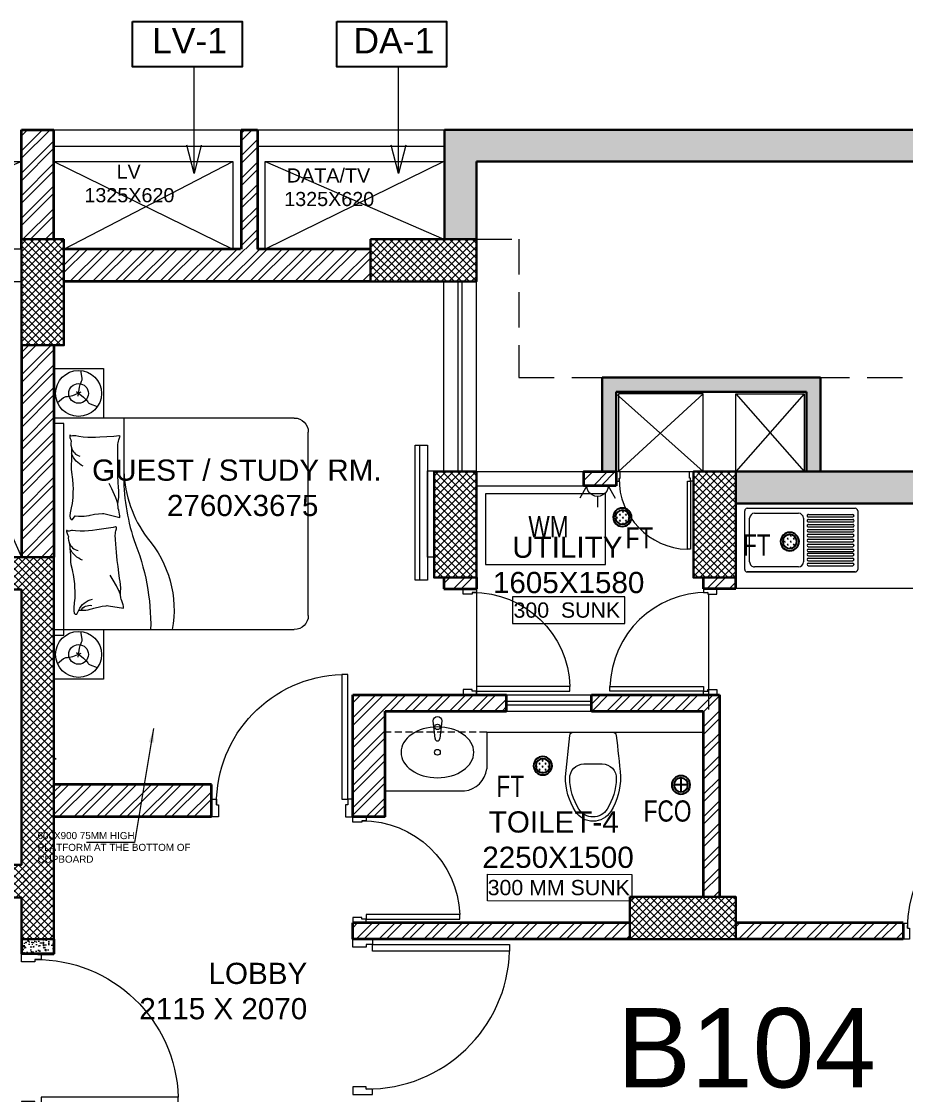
# Model space of a CAD drawing. Header units: millimetres. Extents: x 2919505 to 2966223, y -2460693 to -2283121.
# Drawn here: x 2945299 to 2951556, y -2309396 to -2301800 of the extents above; entities that cross this region are included whole.
import ezdxf
from ezdxf.enums import TextEntityAlignment as Align

# ---------------------------------------------------------------- set-up
doc = ezdxf.new("R2010")
doc.units = ezdxf.units.MM
doc.header["$LTSCALE"] = 100
doc.header["$MEASUREMENT"] = 0
doc.linetypes.add('DASHED2', pattern=[0.375, 0.25, -0.125])
doc.linetypes.add('HIDDEN', pattern=[0.375, 0.25, -0.125])
for name, color, linetype, lineweight in [('a-arrow', 7, 'Continuous', 18), ('ACC BLOCK', 211, 'Continuous', 30), ('COL H', 252, 'Continuous', 5), ('door', 35, 'Continuous', 13), ('EL-POWER POINT', 5, 'Continuous', 9), ('FIX', 152, 'Continuous', 18), ('fixtures', 151, 'Continuous', 5), ('furn', 12, 'Continuous', 13), ('furniture', 5, 'Continuous', 18), ('hatch', 9, 'Continuous', 0), ('hidden', 127, 'HIDDEN', 5), ('MKG TEXT', 7, 'Continuous', 25), ('POWER', 5, 'Continuous', 9), ('PROJ.', 7, 'DASHED2', 18), ('RAILING', 222, 'Continuous', 15), ('text', 7, 'Continuous', 9), ('WALL', 1, 'Continuous', 35), ('WALL HATCH', 43, 'Continuous', 5), ('win', 150, 'Continuous', 18)]:
    doc.layers.add(name, color=color, linetype=linetype, lineweight=lineweight)
doc.layers.add('cutout', color=7, linetype='HIDDEN', lineweight=20, true_color=0x0544ff)
doc.layers.add('STR. COLUMN', color=7, linetype='Continuous', lineweight=30, true_color=0xf50000)
for name, color, linetype in [('MKG  ARROW', 7, 'Continuous'), ('PAEROW', 2, 'Continuous'), ('TEXT-4', 30, 'Continuous')]:
    doc.layers.add(name, color=color, linetype=linetype)
doc.styles.add('ARIAL', font='arial.ttf')
doc.styles.add('S', font='GOTHIC.TTF')
doc.styles.add('S7', font='romand.shx', dxfattribs={"height": 50})
doc.styles.add('Seal_Text', font='arial.ttf')
doc.styles.get("Standard").update_dxf_attribs({"font": 'sanss___.ttf'})
doc.styles.add('STYLE1', font='GOTHIC.TTF', dxfattribs={"width": 0.9})
doc.styles.add('TEXT_150', font='arial.ttf')
doc.dimstyles.new('D100', dxfattribs={"dimtxt": 170, "dimasz": 100, "dimexe": 85, "dimexo": 85, "dimgap": 25, "dimtad": 3, "dimdec": 0, "dimrnd": 5, "dimtxsty": 'Standard', "dimblk": 'ARCHTICK', "dimcen": 100, "dimdle": 85, "dimclrd": 256, "dimclre": 256, "dimclrt": 256, "dimadec": 0, "dimazin": 0, "dimtfac": 1, "dimtdec": 0, "dimtmove": 1, "dimatfit": 3, "dimfxl": 1, "dimlwd": -1, "dimlwe": -1, "dimarcsym": 0})
doc.dimstyles.new('GRID DIM-100', dxfattribs={"dimtxt": 250, "dimasz": 100, "dimexe": 100, "dimexo": 100, "dimgap": 40, "dimtad": 3, "dimdec": 0, "dimrnd": 5, "dimtxsty": 'Standard', "dimblk": 'ARCHTICK', "dimcen": 100, "dimdle": 100, "dimclrd": 256, "dimclre": 256, "dimclrt": 256, "dimadec": 0, "dimazin": 0, "dimtfac": 1, "dimtdec": 0, "dimtmove": 1, "dimatfit": 3, "dimfxl": 1, "dimlwd": -1, "dimlwe": -1, "dimarcsym": 0})
pattern_1 = [(45, (36.67, 147869.8), (-79.549513, 79.549513), []), (45, (89.7, 147869.8), (-79.549513, 79.549513), [])]
pattern_2 = [(315, (36.665, 147869.8), (26.5165043, 26.5165043), []), (45, (36.665, 147869.8), (-26.5165043, 26.5165043), [])]
pattern_3 = [(50, (36.665, 147869.8), (71.7260183, -6.2752135), [7.5, -82.5]), (355, (36.665, 147869.8), (-13.8751334, 75.2192134), [6, -66]), (100.4514445, (42.64, 147869.28), (57.8508847, 68.9439991), [6.3740192, -70.1142112]), (46.1842, (36.665, 147889.8), (106.724133, -16.551928), [11.25, -123.75]), (96.6356355, (45.56, 147888.42), (93.4661946, 97.41186), [9.5610342, -105.171376]), (351.184164, (36.67, 147889.8), (93.4661945, 97.41186), [9, -99]), (21, (46.665, 147884.8), (59.6907052, -40.2618891), [7.5, -82.5]), (326, (46.665, 147884.8), (24.3315332, 72.5150045), [6, -66]), (71.4514447, (51.64, 147881.446), (84.0222377, 32.2531153), [6.374019, -70.1142112]), (37.5, (36.665, 147869.8), (1.21598553, 33.28938538), [0, -65.2, 0, -67, 0, -66.25]), (7.5, (36.665, 147869.8), (26.30695374, 39.4411712), [0, -38.2, 0, -63.7, 0, -25.25]), (327.5, (14.365, 147869.8), (53.38224362, -2.25548717), [0, -25, 0, -78, 0, -103.5]), (317.5, (4.365, 147869.8), (58.31861693, 10.01049823), [0, -32.5, 0, -51.8, 0, -73.5])]

# ---------------------------------------------------------------- blocks, each defined once
blk = doc.blocks.new('col-1')
at = {"layer": 'COL H', "lineweight": 5, "ltscale": 0.1}
h = blk.add_hatch(dxfattribs=at)
h.set_pattern_fill('ANSI37', color=256, scale=300)
h.paths.add_polyline_path([(2928694.7, -2448501.1), (2928694.7, -2448801.1), (2929444.7, -2448801.1), (2929444.7, -2448501.1)])
at = {"layer": 'STR. COLUMN', "color": 4}
blk.add_lwpolyline([(2928694.7, -2448501.1), (2928694.7, -2448801.1), (2929444.7, -2448801.1), (2929444.7, -2448501.1)], close=True, dxfattribs=at)
blk = doc.blocks.new('A$C4EBC2541')
at = {"layer": 'door', "linetype": 'Continuous'}
for p, q in [((33.6, 119.9), (33.6, 958.2)), ((33.6, 958.2), (74, 958.2)), ((74, 958.2), (74, 119.9)), ((74, 119.9), (33.6, 119.9))]:
    blk.add_line(p, q, dxfattribs=at)
for points in [[(48, 0), (0, 0), (0, 119.9), (33.6, 119.9), (33.6, 81.6), (48, 81.6)], [(902, 0), (949.9, 0), (949.9, 119.9), (916.3, 119.9), (916.3, 81.6), (902, 81.6)]]:
    blk.add_lwpolyline(points, close=True, dxfattribs=at)
at = {"layer": 'door', "lineweight": 9, "ltscale": 0.5}
blk.add_arc((46.7, 88.9), 869.7, 359.51318, 88.19967, dxfattribs=at)
blk = doc.blocks.new('WC-WH')
for points in [[(315, 195), (22.4, 164.8, 0.384412), (0, 139.9), (0, -140, 0.383904), (22.4, -164.9, 0.001434), (313.7, -194.9, 0.140641), (560.2, -125.2, 0.259738), (630, 0, 0.259738), (560.2, 125.2, 0.139471)], [(225, 64.9), (225, -64.9, 0.422961), (328, -164.8, 0.13189), (544.4, -99.7, 0.259738), (600, 0, 0.259738), (544.4, 99.7, 0.13189), (328, 164.8, 0.422961)]]:
    blk.add_lwpolyline(points, format="xyb", close=True)
blk.add_arc((316.2, -170), 25, 264.2811, 270.16002)
blk = doc.blocks.new('A$C618E22CC')
at = {"layer": 'FIX', "color": 151, "ltscale": 0.005}
for p, q in [((25.1, 238.7, -59.6), (129.4, 226.6, -59.6)), ((129.4, 199.4, -59.6), (25.1, 187.3, -59.6))]:
    blk.add_line(p, q, dxfattribs=at)
for centre, radius in [((61.2, 213, -59.6), 16.2), ((209.9, 213, -59.6), 17)]:
    blk.add_circle(centre, radius, dxfattribs=at)
at = {"layer": 'FIX', "color": 151, "ltscale": 0.005, "extrusion": (-3.17778e-34, -3.38964e-33, -1)}
blk.add_arc((-25.7, 213, 59.6), 25.7, 271.38488, 88.61512, dxfattribs=at)
at = {"layer": 'FIX', "color": 151, "ltscale": 0.005}
blk.add_arc((129.4, 213, -59.6), 13.6, 270.00007, 89.99993, dxfattribs=at)
at = {"layer": 'FIX', "color": 151, "ltscale": 0.005, "extrusion": (-1.16519e-33, -3.38964e-33, -1)}
blk.add_ellipse((209.9, 213, -59.6), major_axis=(0, 213), ratio=0.698357, dxfattribs=at)
blk = doc.blocks.new('ST-NO')
at = {"color": 9}
blk.add_lwpolyline([(0, 133), (1812, 133), (1812, 884), (0, 884)], close=True, dxfattribs=at)
at = {"style": 'STYLE1', "width": 1.1}
blk.add_attdef('ST3', text='', height=505, dxfattribs=at).set_placement((942, 195), align=Align.CENTER)
blk = doc.blocks.new('_ArchTick')
at = {"const_width": 0.15}
blk.add_lwpolyline([(-0.5, -0.5), (0.5, 0.5)], dxfattribs=at)
blk = doc.blocks.new('A$C36853A70')
at = {"layer": 'furn', "ltscale": 0.005}
blk.add_line((83.9, 0), (83.9, 800), dxfattribs=at)
blk.add_lwpolyline([(38.9, 648.3), (0, 648.3), (0, 135.7), (38.9, 135.7)], close=True, dxfattribs=at)
blk.add_3dface([(110.9, 800, 0), (38.9, 800, 0), (38.9, 0, 0), (110.9, 0, 0)], dxfattribs=at)
blk = doc.blocks.new('A$C332B1A55')
at = {"layer": 'FIX'}
for p, q in [((0, 17.5), (0, 432.5)), ((17.5, 450), (782.4, 450)), ((35.1, 70.1), (35.1, 379.9)), ((70.1, 414.9), (380.5, 414.9)), ((415.6, 379.9), (415.6, 70.1)), ((450.6, 406.2), (764.9, 406.2)), ((450.6, 388.7), (764.9, 388.7)), ((799.9, 432.5), (799.9, 17.5)), ((450.6, 371.1), (764.9, 371.1)), ((450.6, 353.6), (764.9, 353.6)), ((450.6, 336.1), (764.9, 336.1)), ((450.6, 318.6), (764.9, 318.6)), ((450.6, 301), (764.9, 301)), ((450.6, 283.5), (764.9, 283.5)), ((450.6, 266), (764.9, 266)), ((450.6, 248.5), (764.9, 248.5)), ((450.6, 230.9), (764.9, 230.9)), ((450.6, 213.4), (764.9, 213.4)), ((450.6, 195.9), (764.9, 195.9)), ((450.6, 178.3), (764.9, 178.3)), ((450.6, 160.8), (764.9, 160.8)), ((450.6, 143.3), (764.9, 143.3)), ((450.6, 131.4), (764.9, 131.4)), ((450.6, 113.9), (764.9, 113.9)), ((450.6, 96.4), (764.9, 96.4)), ((450.6, 78.9), (764.9, 78.9)), ((17.5, 0), (782.4, 0)), ((782.4, 0), (17.5, 0)), ((380.5, 35.1), (70.1, 35.1)), ((450.6, 61.3), (764.9, 61.3)), ((450.6, 43.8), (764.9, 43.8))]:
    blk.add_line(p, q, dxfattribs=at)
for centre, major_axis, start_param, end_param in [((17.5, 432.5), (-12.4, 12.4), -0.785398, 0.785398), ((70.1, 379.9), (-24.8, 24.8), -0.785398, 0.785398), ((380.5, 379.9), (24.8, 24.8), 5.497787, 7.068583), ((450.6, 397.4), (6.2, 6.2), 0.785398, 3.926991), ((764.9, 397.4), (6.2, 6.2), 3.926991, 7.068583), ((782.4, 432.5), (12.4, 12.4), 5.497787, 7.068583), ((450.6, 362.4), (6.2, 6.2), 0.785398, 3.926991), ((450.6, 327.3), (6.2, 6.2), 0.785398, 3.926991), ((764.9, 362.4), (-6.2, 6.2), 2.356194, 5.497787), ((764.9, 327.3), (-6.2, 6.2), 2.356194, 5.497787), ((450.6, 292.3), (-6.2, 6.2), -0.785398, 2.356194), ((450.6, 257.2), (-6.2, 6.2), -0.785398, 2.356194), ((450.6, 222.2), (-6.2, 6.2), -0.785398, 2.356194), ((764.9, 292.3), (-6.2, 6.2), 2.356194, 5.497787), ((764.9, 257.2), (6.2, 6.2), 3.926991, 7.068583), ((764.9, 222.2), (6.2, 6.2), 3.926991, 7.068583), ((450.6, 187.1), (-6.2, 6.2), -0.785398, 2.356194), ((450.6, 152.1), (-6.2, 6.2), -0.785398, 2.356194), ((764.9, 187.1), (6.2, 6.2), 3.926991, 7.068583), ((764.9, 152.1), (6.2, 6.2), 3.926991, 7.068583), ((450.6, 122.7), (-6.2, 6.2), -0.785398, 2.356194), ((450.6, 87.6), (-6.2, 6.2), -0.785398, 2.356194), ((764.9, 122.7), (6.2, 6.2), 3.926991, 7.068583), ((764.9, 87.6), (6.2, 6.2), 3.926991, 7.068583), ((17.5, 17.5), (12.4, 12.4), 2.356194, 3.926991), ((70.1, 70.1), (24.8, 24.8), 2.356194, 3.926991), ((380.5, 70.1), (24.8, 24.8), 3.926991, 5.497787), ((450.6, 52.6), (-6.2, 6.2), -0.785398, 2.356194), ((764.9, 52.6), (6.2, 6.2), 3.926991, 7.068583), ((782.4, 17.5), (-12.4, 12.4), 2.356194, 3.926991)]:
    blk.add_ellipse(centre, major_axis=major_axis, ratio=1, start_param=start_param, end_param=end_param, dxfattribs=at)
blk = doc.blocks.new('FT')
h = blk.add_hatch()
h.set_pattern_fill('GRASS', color=1, scale=30, style=0)
h.set_pattern_definition([(90, (-291077.183, -132848.178), (-21.2132034, 21.2132034), [5.625, -36.801407]), (45, (-291077.183, -132848.178), (-21.2132034, 21.2132034), [5.625, -24.375]), (135, (-291077.183, -132848.178), (-21.2132034, -21.2132034), [5.625, -24.375])])
h.paths.add_polyline_path([(50, 0, 1), (-50, 0, 1)])
at = {"ltscale": 0.01}
for radius in [65, 50]:
    blk.add_circle((0, 0), radius, dxfattribs=at)
blk = doc.blocks.new('FCO')
at = {"ltscale": 0.01}
for radius in [65, 50]:
    blk.add_circle((0, 0), radius, dxfattribs=at)
at = {"layer": 'MKG  ARROW', "color": 1, "ltscale": 0.1}
for p, q in [((-50, 0), (50, 0)), ((0, -50), (0, 50))]:
    blk.add_line(p, q, dxfattribs=at)
blk = doc.blocks.new('power po')
at = {"layer": 'EL-POWER POINT', "ltscale": 2}
for p, q in [((0, 165), (191, 275)), ((165, 0), (330, 0)), ((0, -165), (191, -275))]:
    blk.add_line(p, q, dxfattribs=at)
blk.add_arc((0, 0), 165, 270, 90, dxfattribs=at)
blk = doc.blocks.new('16A')
at = {"layer": 'EL-POWER POINT', "ltscale": 2, "xscale": -0.0391304347848196, "yscale": 0.0391304347795085, "zscale": 0.039130434782787, "rotation": 269.9774580211669}
blk.add_blockref('power po', (0.71, 0), dxfattribs=at)
blk = doc.blocks.new('LvlP')
at = {"style": 'S7'}
blk.add_attdef('LVL-7600', (122.8, 23.8), '', height=125, dxfattribs=at)

msp = doc.modelspace()

# ---------------------------------------------------------------- hatches: boundary and pattern name
at = {"layer": 'COL H', "lineweight": 5, "ltscale": 0.1}
h = msp.add_hatch(dxfattribs=at)
h.set_pattern_fill('ANSI37', color=256, scale=300, angle=-90)
h.set_pattern_definition(pattern_2)
h.paths.add_polyline_path([(2945529.3, -2305591.3), (2942065.9, -2305591.3), (2942065.9, -2305821.3), (2945299.3, -2305821.3), (2945299.3, -2307771.3), (2942065.9, -2307771.3), (2942065.9, -2308001.3), (2945529.3, -2308001.3)])
h.paths.add_polyline_path([(2944425.9, -2303641.3), (2944425.9, -2303411.3), (2942065.9, -2303411.3), (2942065.9, -2303641.3)])
h = msp.add_hatch(dxfattribs=at)
h.set_pattern_fill('ANSI37', color=256, scale=300, angle=-90)
h.set_pattern_definition(pattern_2)
h.paths.add_polyline_path([(2945299.3, -2308296.3), (2945529.3, -2308296.3), (2945529.3, -2307846.3), (2945299.3, -2307846.3)])
at = {"layer": 'WALL HATCH'}
h = msp.add_hatch(dxfattribs=at)
h.set_pattern_fill('ANSI32', color=256, scale=300, style=0)
h.set_pattern_definition([(45, (40.84, 147869.8), (-79.549513, 79.549513), []), (45, (93.87, 147869.8), (-79.549513, 79.549513), [])])
h.paths.add_polyline_path([(2945299.6, -2303341.3), (2945529.6, -2303341.3), (2945529.3, -2302566.3), (2945299.3, -2302566.3)])
h.paths.add_polyline_path([(2946969.2, -2302566.3), (2946854.2, -2302566.3), (2946854.2, -2303411.3), (2946969.2, -2303411.3)])
h = msp.add_hatch(dxfattribs=at)
h.set_pattern_fill('AR-CONC', color=8, scale=10, style=0)
h.set_pattern_definition(pattern_3)
h.paths.add_polyline_path([(2948294.2, -2303341.3), (2948516.1, -2303341.3), (2948517.7, -2302791.3), (2951804.1, -2302791.3), (2951802.2, -2302566.3), (2948294.2, -2302566.3)])
h = msp.add_hatch(dxfattribs=at)
h.set_pattern_fill('ANSI32', color=256, scale=300, style=0)
h.set_pattern_definition(pattern_1)
h.paths.add_polyline_path([(2947769.2, -2303641.3), (2947769.2, -2303411.3), (2945599.3, -2303411.3), (2945599.3, -2303641.3)])
h = msp.add_hatch(dxfattribs=at)
h.set_pattern_fill('ANSI32', color=256, scale=300, style=0)
h.set_pattern_definition(pattern_1)
h.paths.add_polyline_path([(2945529.3, -2304091.3), (2945299.3, -2304091.3), (2945299.3, -2305591.3), (2945529.3, -2305591.3)])
h.paths.add_polyline_path([(2946644, -2307431.3), (2946644, -2307201.3), (2945529.3, -2307201.3), (2945529.3, -2307431.3)])
h.paths.add_polyline_path([(2945299.3, -2308296.3), (2945529.3, -2308296.3), (2945529.3, -2308296.3), (2945299.3, -2308296.3)])
at = {"layer": 'WALL HATCH', "ltscale": 0.1}
h = msp.add_hatch(dxfattribs=at)
h.set_pattern_fill('AR-CONC', color=8, scale=10, style=0)
h.set_pattern_definition([(50, (0, 147869.805), (71.7260183, -6.2752135), [7.5, -82.5]), (355, (0, 147869.805), (-13.8751334, 75.2192134), [6, -66]), (100.4514445, (5.98, 147869.28), (57.8508847, 68.9439991), [6.3740192, -70.1142112]), (46.1842, (0, 147889.805), (106.724133, -16.551928), [11.25, -123.75]), (96.6356355, (8.89, 147888.43), (93.4661946, 97.41186), [9.5610342, -105.171376]), (351.184164, (0, 147889.8), (93.4661945, 97.41186), [9, -99]), (21, (10, 147884.805), (59.6907052, -40.2618891), [7.5, -82.5]), (326, (10, 147884.805), (24.3315332, 72.5150045), [6, -66]), (71.4514447, (14.974, 147881.45), (84.0222377, 32.2531153), [6.374019, -70.1142112]), (37.5, (0, 147869.805), (1.21598553, 33.28938538), [0, -65.2, 0, -67, 0, -66.25]), (7.5, (0, 147869.805), (26.30695374, 39.4411712), [0, -38.2, 0, -63.7, 0, -25.25]), (327.5, (-22.3, 147869.805), (53.38224362, -2.25548717), [0, -25, 0, -78, 0, -103.5]), (317.5, (-32.3, 147869.805), (58.31861693, 10.01049823), [0, -32.5, 0, -51.8, 0, -73.5])])
h.paths.add_polyline_path([(2950954.2, -2304321.3), (2949409.2, -2304321.3), (2949409.2, -2304986.3), (2949509.2, -2304986.3), (2949509.2, -2304421.3), (2950854.2, -2304421.3), (2950854.2, -2304986.3), (2950954.2, -2304986.3)])
at = {"layer": 'WALL HATCH'}
h = msp.add_hatch(dxfattribs=at)
h.set_pattern_fill('ANSI32', color=256, scale=300, style=0)
h.set_pattern_definition([(45, (5917.66, 148599.8), (-79.549513, 79.549513), []), (45, (5970.7, 148599.8), (-79.549513, 79.549513), [])])
h.paths.add_polyline_path([(2949509.2, -2304986.3), (2949279.2, -2304986.3), (2949279.2, -2305086.3), (2949509.2, -2305086.3)])
h = msp.add_hatch(dxfattribs=at)
h.set_pattern_fill('AR-CONC', color=8, scale=10, style=0)
h.set_pattern_definition(pattern_3)
h.paths.add_polyline_path([(2953149.2, -2305211.3), (2953149.2, -2304986.3), (2953749.2, -2304986.3), (2953749.2, -2305211.3)])
h.paths.add_polyline_path([(2950897.1, -2304986.3), (2950354.2, -2304986.3), (2950354.2, -2305211.3), (2951649.2, -2305211.3), (2951649.2, -2304986.3), (2950874.2, -2304986.3)])
h = msp.add_hatch(dxfattribs=at)
h.set_pattern_fill('ANSI32', color=256, scale=300, style=0)
h.set_pattern_definition([(45, (4927.64, 147869.8), (-79.549513, 79.549513), []), (45, (4980.67, 147869.8), (-79.549513, 79.549513), [])])
h.paths.add_polyline_path([(2948519.2, -2305736.3), (2948289.2, -2305736.3), (2948289.2, -2305816.3), (2948519.2, -2305816.3)])
h = msp.add_hatch(dxfattribs=at)
h.set_pattern_fill('ANSI32', color=256, scale=300, style=0)
h.set_pattern_definition(pattern_1)
h.paths.add_polyline_path([(2950124.2, -2305736.3), (2950354.2, -2305736.3), (2950354.2, -2305816.3), (2950124.2, -2305816.3)])
h = msp.add_hatch(dxfattribs=at)
h.set_pattern_fill('ANSI32', color=256, scale=300, style=0)
h.set_pattern_definition(pattern_1)
h.paths.add_polyline_path([(2947644, -2306566.3), (2948289.2, -2306566.3), (2948383.9, -2306566.3), (2948732.7, -2306566.3), (2948732.7, -2306681.3), (2947874, -2306681.3), (2947874, -2307431.3), (2947644, -2307431.3), (2947644, -2307302.7), (2947644, -2307301.3)])
h.paths.add_polyline_path([(2950354.2, -2308181.3), (2951539, -2308182), (2951539, -2308297), (2950354.2, -2308296.3)])
edge = h.paths.add_edge_path()
edge.add_line((2952439.3, -2308182.7), (2953229.2, -2308181.3))
edge.add_line((2953229.2, -2308181.3), (2953229.2, -2308296.3))
edge.add_line((2953229.2, -2308296.3), (2952439.3, -2308297))
edge.add_line((2952439.3, -2308297), (2952439.3, -2308182))
h.paths.add_polyline_path([(2949604.2, -2308296.3), (2949604.2, -2308181.3), (2947738.7, -2308181.3), (2947644, -2308181.3), (2947644, -2308296.3), (2949600, -2308296.3)])
h.paths.add_polyline_path([(2950124.2, -2307996.3), (2950239.2, -2307996.3), (2950239.2, -2307996.3), (2950239.2, -2307996.3), (2950239.2, -2306566.3), (2949332.7, -2306566.3), (2949332.7, -2306681.3), (2950124.2, -2306681.3)])
h = msp.add_hatch(dxfattribs=at)
h.set_pattern_fill('AR-CONC', color=256, scale=10, style=0)
h.set_pattern_definition([(50, (6103.33, 147869.81), (71.7260183, -6.2752135), [7.5, -82.5]), (355, (6103.33, 147869.81), (-13.8751334, 75.2192134), [6, -66]), (100.4514445, (6109.31, 147869.29), (57.8508847, 68.9439991), [6.3740192, -70.1142112]), (46.1842, (6103.33, 147889.81), (106.724133, -16.551928), [11.25, -123.75]), (96.6356355, (6112.23, 147888.43), (93.4661946, 97.41186), [9.5610342, -105.171376]), (351.184164, (6103.33, 147889.81), (93.4661945, 97.41186), [9, -99]), (21, (6113.33, 147884.81), (59.6907052, -40.2618891), [7.5, -82.5]), (326, (6113.33, 147884.81), (24.3315332, 72.5150045), [6, -66]), (71.4514447, (6118.306, 147881.456), (84.0222377, 32.2531153), [6.374019, -70.1142112]), (37.5, (6103.331, 147869.81), (1.21598553, 33.28938538), [0, -65.2, 0, -67, 0, -66.25]), (7.5, (6103.33, 147869.81), (26.30695374, 39.4411712), [0, -38.2, 0, -63.7, 0, -25.25]), (327.5, (6081.031, 147869.81), (53.38224362, -2.25548717), [0, -25, 0, -78, 0, -103.5]), (317.5, (6071.03, 147869.81), (58.31861693, 10.01049823), [0, -32.5, 0, -51.8, 0, -73.5])])
h.paths.add_polyline_path([(2945299.3, -2308401.3), (2945529.3, -2308401.3), (2945529.3, -2308296.3), (2945299.3, -2308296.3)])

# ---------------------------------------------------------------- linework, layer by layer
at = {"layer": 'ACC BLOCK', "ltscale": 0.1}
for p, q in [((2948294.2, -2302566.3), (2951802.6, -2302566.3)), ((2948294.2, -2303341.3), (2948294.2, -2302566.3)), ((2948519.2, -2302791.3), (2951802.6, -2302791.3)), ((2948519.2, -2303341.3), (2948519.2, -2302791.3)), ((2949409.2, -2304321.3), (2950954.2, -2304321.3)), ((2949409.2, -2304986.3), (2949409.2, -2304321.3)), ((2950954.2, -2304986.3), (2950954.2, -2304321.3)), ((2949509.2, -2304421.3), (2950854.2, -2304421.3)), ((2949509.2, -2305086.3), (2949509.2, -2304421.3)), ((2950854.2, -2304986.3), (2950854.2, -2304421.3)), ((2949279.2, -2305086.3), (2949279.2, -2304986.3)), ((2950239.2, -2304986.3), (2950854.2, -2304986.3)), ((2950954.2, -2304986.3), (2950854.2, -2304986.3)), ((2950954.2, -2304986.3), (2951649.2, -2304986.3)), ((2950354.2, -2305211.3), (2951649.2, -2305211.3))]:
    msp.add_line(p, q, dxfattribs=at)
at = {"layer": 'cutout', "color": 160, "linetype": 'Continuous', "lineweight": 9, "ltscale": 0.1, "true_color": 0x0040ff}
for p, q in [((2945299.3, -2302791.3), (2943855.1, -2303411.3)), ((2945529.3, -2302791.3), (2946794.1, -2303411.3)), ((2945599.3, -2303411.3), (2946794.1, -2302791.3)), ((2947024.1, -2302791.3), (2948289.2, -2303341.3)), ((2948289.2, -2302791.3), (2947024.1, -2303411.3)), ((2944425.9, -2303641.3), (2945299.3, -2305591.3))]:
    msp.add_line(p, q, dxfattribs=at)
at = {"layer": 'cutout', "color": 160, "linetype": 'Continuous', "ltscale": 0.1, "true_color": 0x0040ff}
for p, q in [((2950124.2, -2304986.3), (2949509.2, -2304436.3)), ((2949524.2, -2304986.3), (2950124.2, -2304436.3)), ((2950354.2, -2304436.3), (2950839.2, -2304986.3)), ((2950839.2, -2304436.3), (2950354.2, -2304986.3))]:
    msp.add_line(p, q, dxfattribs=at)
for points in [[(2945299.3, -2303411.3), (2943855.1, -2303411.3), (2943854.3, -2302791.3), (2945299.3, -2302791.3), (2945299.3, -2303411.3)], [(2945529.3, -2303341.3), (2945529.3, -2302791.3), (2946794.1, -2302791.3), (2946794.1, -2303411.3), (2945599.3, -2303411.3), (2945599.3, -2303341.3), (2945529.3, -2303341.3)], [(2947769.2, -2303411.3), (2947024.1, -2303411.3), (2947024.1, -2302791.3), (2948289.2, -2302791.3), (2948289.2, -2303341.3), (2947769.2, -2303341.3), (2947769.2, -2303411.3)], [(2945299.3, -2304091.3), (2945299.3, -2305591.3), (2944425.9, -2305591.3), (2944425.9, -2303641.3), (2945299.3, -2303641.3)]]:
    msp.add_lwpolyline(points, dxfattribs=at)
for points in [[(2949524.2, -2304986.3), (2950124.2, -2304986.3), (2950124.2, -2304436.3), (2949524.2, -2304436.3)], [(2950354.2, -2304436.3), (2950839.2, -2304436.3), (2950839.2, -2304986.3), (2950354.2, -2304986.3)]]:
    msp.add_lwpolyline(points, close=True, dxfattribs=at)
at = {"layer": 'door'}
for p, q in [((2948519.2, -2305816.3), (2948519.2, -2306566.3)), ((2950162, -2305861.8), (2950162, -2306670.7))]:
    msp.add_line(p, q, dxfattribs=at)
at = {"layer": 'fixtures'}
for p, q in [((2945529.3, -2302566.3), (2946854.2, -2302566.3)), ((2946969.2, -2302566.3), (2948294.2, -2302566.3)), ((2945529.3, -2302681.3), (2946854.2, -2302681.3)), ((2946969.2, -2302681.3), (2948294.2, -2302681.3)), ((2950354.2, -2305811.3), (2953149.2, -2305811.3)), ((2948591.8, -2306831.3), (2948591.8, -2307091.2)), ((2948591.8, -2306831.3), (2950124.2, -2306831.3)), ((2947874, -2307246.3), (2948434.3, -2307246.3))]:
    msp.add_line(p, q, dxfattribs=at)
at = {"layer": 'fixtures', "color": 8, "linetype": 'DASHED2', "ltscale": 2}
msp.add_line((2948591.8, -2306831.3), (2947874, -2306831.3), dxfattribs=at)
at = {"layer": 'fixtures'}
msp.add_arc((2948416.8, -2307071), 176.2, 275.68983, 353.42076, dxfattribs=at)
at = {"layer": 'furniture', "extrusion": (0, 0, -1)}
for p, q in [((2947229.3, -2304607.1), (2945529.3, -2304607.1)), ((2945529.1, -2304700.2), (2945529.3, -2306144.5)), ((2947329.3, -2306005), (2947329.3, -2304707.1)), ((2945529.3, -2306105), (2947229.3, -2306105))]:
    msp.add_line(p, q, dxfattribs=at)
at = {"layer": 'furniture', "flags": 128}
for points in [[(2945701.5, -2304451.6), (2945710.4, -2304388.4), (2945715.3, -2304369.4), (2945721.6, -2304353.7), (2945724.7, -2304346.9, 0.201759), (2945728.3, -2304325.1), (2945719.9, -2304271.3)], [(2945719.1, -2304425), (2945659.9, -2304449), (2945641, -2304454.3), (2945624.2, -2304456.6), (2945616.8, -2304457.4, 0.201759), (2945596.1, -2304465.1), (2945553.7, -2304499.2)], [(2945688.6, -2304419.9), (2945738.9, -2304459.2), (2945753, -2304472.9), (2945763.4, -2304486.3), (2945767.8, -2304492.3, 0.201759), (2945784.9, -2304506.4), (2945835.6, -2304526)], [(2946023.3, -2304607.1), (2946023.3, -2304996.3, 0.081096), (2946094.1, -2305468, -0.101957), (2946213.6, -2306105)], [(2946023.3, -2304984.5, 0.147224), (2946188.4, -2305456.2, -0.227517), (2946366.7, -2306105)], [(2945701.5, -2306299.5), (2945710.4, -2306236.3), (2945715.3, -2306217.3), (2945721.6, -2306201.5), (2945724.7, -2306194.8, 0.201759), (2945728.3, -2306172.9), (2945719.9, -2306119.2)], [(2945719.1, -2306272.9), (2945659.9, -2306296.8), (2945641, -2306302.1), (2945624.2, -2306304.5), (2945616.8, -2306305.2, 0.201759), (2945596.1, -2306313), (2945553.7, -2306347.1)], [(2945688.6, -2306267.8), (2945738.9, -2306307.1), (2945753, -2306320.8), (2945763.4, -2306334.1), (2945767.8, -2306340.2, 0.201759), (2945784.9, -2306354.3), (2945835.6, -2306373.9)]]:
    msp.add_lwpolyline(points, format="xyb", dxfattribs=at)
for points in [[(2945996.7, -2304735.6), (2945991.8, -2304733.5), (2945987.6, -2304733.7), (2945970.9, -2304736.2), (2945954.1, -2304737.7), (2945904.4, -2304740.7), (2945854.8, -2304743.4), (2945823.4, -2304744.7), (2945795.9, -2304744.9), (2945768.4, -2304743.9), (2945736.6, -2304741.4), (2945704.9, -2304737.7), (2945683.1, -2304733.7), (2945675.2, -2304732.5), (2945667.4, -2304732.4), (2945659.8, -2304734.3), (2945654.5, -2304735.3), (2945649.1, -2304734.2), (2945647.1, -2304732.4), (2945646.7, -2304729.7), (2945644.6, -2304729.3), (2945642, -2304729.1), (2945640.4, -2304736), (2945640.4, -2304736), (2945641, -2304744.1), (2945644.1, -2304751.7), (2945648.6, -2304761.7), (2945650.9, -2304772.6), (2945649.1, -2304783.1), (2945649.3, -2304799.2), (2945652.4, -2304815.1), (2945654.3, -2304847.1), (2945654.3, -2304877.2), (2945653.5, -2304907.1), (2945651.5, -2304936.9), (2945650.6, -2304954.2), (2945650.9, -2304971.4), (2945655.7, -2305007.5), (2945657.9, -2305025), (2945660.1, -2305042.4), (2945662, -2305076.5), (2945664, -2305110.7), (2945663.4, -2305128.3), (2945662, -2305170), (2945657.9, -2305211.5), (2945651.4, -2305243), (2945643.9, -2305278.3), (2945642.3, -2305300.2), (2945643.9, -2305316.6), (2945650.5, -2305325.2), (2945661.3, -2305325.2), (2945661.3, -2305325.2), (2945678.7, -2305299.2), (2945703.2, -2305301.4), (2945728, -2305302), (2945744, -2305301.4), (2945759.9, -2305299.3), (2945777.6, -2305296.1), (2945786.6, -2305294.5), (2945805.8, -2305290.4), (2945816.4, -2305288.7), (2945844.7, -2305285.4), (2945873.1, -2305283.4), (2945882.3, -2305283.7), (2945891.3, -2305285.3), (2945995.9, -2305311.4), (2945995.8, -2305298.7), (2945994.1, -2305287), (2945991.2, -2305272.6), (2945987.3, -2305258.4), (2945984.6, -2305248.1), (2945982.9, -2305237.6), (2945982.2, -2305216.4), (2945984.8, -2305195.3), (2945988.5, -2305168.9), (2945988.9, -2305142.3), (2945987.7, -2305121), (2945986.2, -2305099.8), (2945983.7, -2305060.3), (2945982, -2305015.7), (2945980.9, -2304971), (2945980.2, -2304912.8), (2945980.2, -2304854.6), (2945980.8, -2304823.5), (2945982.3, -2304792.6), (2945983.4, -2304781.7), (2945985.4, -2304770.9), (2945989, -2304760.9), (2945994.1, -2304748.2), (2945995.7, -2304741.9)], [(2945972.9, -2305378.9), (2945967.8, -2305377.3), (2945963.7, -2305377.9), (2945947.2, -2305381.8), (2945930.6, -2305384.8), (2945881.4, -2305392), (2945832.2, -2305399.1), (2945801, -2305403.1), (2945773.6, -2305405.7), (2945746.2, -2305407.1), (2945714.3, -2305407.4), (2945682.4, -2305406.5), (2945660.3, -2305404.4), (2945652.4, -2305403.9), (2945644.6, -2305404.5), (2945637.2, -2305407), (2945631.9, -2305408.5), (2945626.5, -2305407.9), (2945624.4, -2305406.3), (2945623.7, -2305403.6), (2945621.6, -2305403.4), (2945619, -2305403.4), (2945618, -2305410.4), (2945618, -2305410.4), (2945619.3, -2305418.4), (2945623, -2305425.7), (2945628.4, -2305435.3), (2945631.6, -2305446), (2945630.8, -2305456.5), (2945632.4, -2305472.6), (2945636.8, -2305488.2), (2945641.5, -2305519.9), (2945644.2, -2305549.9), (2945645.9, -2305579.7), (2945646.6, -2305609.6), (2945647.2, -2305626.8), (2945648.9, -2305644), (2945657, -2305679.6), (2945660.6, -2305696.8), (2945664.3, -2305714), (2945669.2, -2305747.8), (2945674.1, -2305781.6), (2945675.1, -2305799.2), (2945677.4, -2305840.9), (2945676.9, -2305882.6), (2945673.2, -2305914.5), (2945668.7, -2305950.3), (2945669, -2305972.3), (2945672.1, -2305988.5), (2945679.4, -2305996.5), (2945690.2, -2305995.5), (2945690.2, -2305995.5), (2945705.3, -2305968.1), (2945729.8, -2305968.1), (2945754.6, -2305966.7), (2945770.5, -2305964.6), (2945786.1, -2305961.2), (2945803.5, -2305956.4), (2945812.3, -2305954), (2945831, -2305948.3), (2945841.5, -2305945.7), (2945869.4, -2305939.9), (2945897.6, -2305935.5), (2945906.7, -2305934.9), (2945915.8, -2305935.7), (2946022.3, -2305952.6), (2946021.1, -2305940), (2946018.4, -2305928.5), (2946014.2, -2305914.4), (2946009.1, -2305900.6), (2946005.5, -2305890.6), (2946002.9, -2305880.3), (2946000.4, -2305859.2), (2946001.1, -2305838), (2946002.5, -2305811.3), (2946000.6, -2305784.8), (2945997.5, -2305763.7), (2945994.2, -2305742.7), (2945988.2, -2305703.6), (2945982.6, -2305659.3), (2945977.7, -2305614.9), (2945971.9, -2305556.9), (2945966.8, -2305498.9), (2945964.7, -2305468), (2945963.5, -2305437), (2945963.7, -2305426), (2945964.7, -2305415.1), (2945967.5, -2305404.9), (2945971.5, -2305391.7), (2945972.5, -2305385.3)]]:
    msp.add_lwpolyline(points, close=True, dxfattribs=at)
for points in [[(2945982.3, -2305215.3), (2945973.9, -2305189.9), (2945967.3, -2305172.3), (2945958.3, -2305149.8), (2945938.4, -2305107.6), (2945920.6, -2305070.5)], [(2946000.3, -2305858.1), (2945989.8, -2305833.5), (2945981.7, -2305816.6), (2945970.7, -2305794.9), (2945947.3, -2305754.6), (2945926.3, -2305719.2)]]:
    msp.add_lwpolyline(points, dxfattribs=at)
at = {"layer": 'furniture'}
msp.add_lwpolyline([(2949432.3, -2305142.7), (2948582.8, -2305142.7), (2948582.8, -2305643.1), (2949432.3, -2305643.1)], close=True, dxfattribs=at)
for centre, radius in [((2945703.3, -2304433), 162.5), ((2945703.3, -2304433), 69.6), ((2945703.3, -2306280.8), 162.5), ((2945703.3, -2306280.8), 69.6)]:
    msp.add_circle(centre, radius, dxfattribs=at)
at = {"layer": 'furniture', "extrusion": (0, 0, -1)}
for centre, radius, start, end in [((-2947229.3, -2304707.1), 100, 90, 180), ((-2945814.1, -2304795.4), 171.9, 296.91345, 338.22409), ((-2945796.2, -2305454.5), 171.9, 291.91345, 333.22409), ((-2945826.1, -2306018.4), 131, 22.49015, 79.2392), ((-2945783.9, -2306007.6), 74.8, 31.62547, 99.84137), ((-2947229.3, -2306005), 100, 180, 270)]:
    msp.add_arc(centre, radius, start, end, dxfattribs=at)
at = {"layer": 'furniture'}
for centre, start, end in [((2945734.8, -2304795.8), 193.20869, 254.2869), ((2945717.2, -2305461.8), 198.20869, 259.2869)]:
    msp.add_arc(centre, 84.6, start, end, dxfattribs=at)
for points in [[(2945529.3, -2304257.1), (2945879.3, -2304257.1), (2945879.3, -2304607.1), (2945529.3, -2304607.1)], [(2945598.8, -2304646.6), (2945529.3, -2304646.6), (2945529.3, -2306144.5), (2945598.8, -2306144.5)], [(2945529.3, -2306105), (2945879.3, -2306105), (2945879.3, -2306455), (2945529.3, -2306455)]]:
    msp.add_3dface(points, dxfattribs=at)
at = {"layer": 'hatch'}
msp.add_line((2945545.1, -2307024.5), (2945531.7, -2307013.1), dxfattribs=at)
at = {"layer": 'hidden'}
msp.add_line((2949524.2, -2304986.3), (2950009.2, -2304986.3), dxfattribs=at)
at = {"layer": 'PROJ.', "ltscale": 10}
for p, q in [((2948519.2, -2303341.3), (2948819.2, -2303341.3)), ((2948819.2, -2303341.3), (2948819.2, -2304321.3)), ((2948819.2, -2304321.3), (2949409.2, -2304321.3))]:
    msp.add_line(p, q, dxfattribs=at)
msp.add_lwpolyline([(2949409.2, -2304321.3), (2954049.2, -2304321.3)], dxfattribs=at)
at = {"layer": 'RAILING'}
for p, q in [((2948519.2, -2304986.3), (2949509.2, -2304986.3)), ((2948519.2, -2305086.3), (2949509.2, -2305086.3))]:
    msp.add_line(p, q, dxfattribs=at)
at = {"layer": 'STR. COLUMN', "color": 7}
msp.add_line((2945529.3, -2308001.3), (2945529.3, -2308001.3), dxfattribs=at)
at = {"layer": 'STR. COLUMN', "color": 4}
msp.add_lwpolyline([(2944195.9, -2303641.3), (2942065.3, -2303641.3), (2942065.3, -2303411.3), (2944425.9, -2303411.3), (2944425.9, -2305591.3), (2945529.3, -2305591.3), (2945529.3, -2308296.3), (2945299.3, -2308296.3), (2945299.3, -2308001.3), (2942065.9, -2308001.3), (2942065.9, -2307771.3), (2945299.3, -2307771.3), (2945299.3, -2305821.3), (2942065.9, -2305821.3), (2942065.9, -2305591.3), (2944195.9, -2305591.3)], close=True, dxfattribs=at)
at = {"layer": 'text', "lineweight": 9}
for points in [[(2949568.8, -2305872.7), (2948774.7, -2305873.1), (2948774.7, -2306061.8), (2949568.8, -2306061.4)], [(2948596.5, -2307837.2), (2949617.8, -2307837.6), (2949617.8, -2308026.3), (2948596.5, -2308025.9)]]:
    msp.add_lwpolyline(points, close=True, dxfattribs=at)
at = {"layer": 'WALL'}
for p, q in [((2945299.3, -2302566.3), (2945529.3, -2302566.3)), ((2945299.3, -2303411.3), (2945299.3, -2302566.3)), ((2945529.3, -2303341.3), (2945529.3, -2302566.3)), ((2946854.2, -2302566.3), (2946854.2, -2303411.3)), ((2946854.2, -2302566.3), (2946969.2, -2302566.3)), ((2946969.2, -2302566.3), (2946969.2, -2303411.3)), ((2946850.1, -2303411.3, 0), (2945599.3, -2303411.3, 0)), ((2947769.2, -2303411.3, 0), (2946969.2, -2303411.3, 0)), ((2947769.2, -2303641.3), (2945599.3, -2303641.3)), ((2945299.3, -2304091.3), (2945299.3, -2305591.3)), ((2945529.3, -2304091.3), (2945529.3, -2305591.3)), ((2948289.2, -2305736.4), (2948289.2, -2305816.3)), ((2948519.2, -2305736.3), (2948519.2, -2305816.3)), ((2950124.2, -2305736.3), (2950124.2, -2305816.3)), ((2950124.2, -2305736.3), (2950124.2, -2305816.3)), ((2950354.2, -2305816.3), (2950354.2, -2305736.3)), ((2948289.2, -2305816.3), (2948519.2, -2305816.3)), ((2950354.2, -2305816.3), (2950124.2, -2305816.3)), ((2947644, -2307166.3), (2947644, -2306566.3)), ((2947644, -2306566.3), (2948732.7, -2306566.3)), ((2948732.7, -2306681.3), (2948732.7, -2306566.3)), ((2949332.7, -2306681.3), (2949332.7, -2306566.3)), ((2949332.7, -2306566.3), (2950239.2, -2306566.3)), ((2950239.2, -2306566.3), (2950239.2, -2307996.3)), ((2947874, -2307431.3), (2947874, -2306681.3)), ((2947874, -2306681.3), (2948732.7, -2306681.3)), ((2949332.7, -2306681.3), (2950124.2, -2306681.3)), ((2950124.2, -2306681.3), (2950124.2, -2307196.3)), ((2947644, -2307431.3), (2947644, -2307166.3)), ((2946644, -2307201.3), (2945529.3, -2307201.3)), ((2946644, -2307431.3), (2946644, -2307201.3)), ((2950124.2, -2307196.3), (2950124.2, -2307996.3)), ((2946644, -2307431.3), (2945529.3, -2307431.3)), ((2947874, -2307431.3), (2947644, -2307431.3)), ((2949604.2, -2308181.3), (2947644, -2308181.3)), ((2947644, -2308296.3), (2947644, -2308181.3)), ((2951539.3, -2308181.3), (2950354.2, -2308181.3)), ((2951539.3, -2308181.3), (2951539.3, -2308296.3)), ((2945299.3, -2308296.3), (2945299.3, -2308401.3)), ((2945529.3, -2308296.3), (2945529.3, -2308401.3)), ((2949604.2, -2308296.3), (2947644, -2308296.3)), ((2951539.3, -2308296.3), (2950354.2, -2308296.3)), ((2945529.3, -2308401.3), (2945299.3, -2308401.3)), ((2945414.3, -2308401.3), (2945529.3, -2308401.3))]:
    msp.add_line(p, q, dxfattribs=at)
at = {"layer": 'WALL', "ltscale": 0.1}
msp.add_lwpolyline([(2949509.2, -2305086.3), (2949279.2, -2305086.3), (2949279.2, -2304986.3), (2949509.2, -2304986.3)], close=True, dxfattribs=at)
at = {"layer": 'win'}
for p, q in [((2948289.2, -2304986.3), (2948289.2, -2303641.3)), ((2948389.2, -2304986.3), (2948389.2, -2303641.3)), ((2948419.2, -2304986.3), (2948419.2, -2303641.3)), ((2948519.2, -2304986.3), (2948519.2, -2303641.3)), ((2948732.7, -2306566.3), (2949332.7, -2306566.3)), ((2948732.7, -2306611.3), (2949332.7, -2306611.3)), ((2948732.7, -2306636.3), (2949332.7, -2306636.3)), ((2948732.7, -2306681.3), (2949332.7, -2306681.3))]:
    msp.add_line(p, q, dxfattribs=at)

# ---------------------------------------------------------------- block references
at = {"layer": 'door'}
for p, xscale, yscale, zscale, rotation in [((2950054.2, -2304986.3), 0.573726591497225, 0.573726591497225, 0.5737265728152272, 180), ((2948424.5, -2306566.3), -0.7895320550356201, 0.7895320426210248, 0.7895320293264474, 270), ((2950220.1, -2306566.3), 0.7895320542188652, 0.78953204180427, 0.7895320285096925, 90.00000000000001), ((2947644, -2308181.3), -0.7895320550356201, 0.7895320426210248, 0.7895320293264474, 270), ((2947644, -2308296.3), 1.157980347418959, 1.157980329210885, 1.157980309712172, 270), ((2945299.3, -2309501.3), -1.157989012472524, 1.157988994264314, 1.157988974765455, 270)]:
    msp.add_blockref('A$C4EBC2541', p, dxfattribs=dict(at, xscale=xscale, yscale=yscale, zscale=zscale, rotation=rotation))
for p, xscale, yscale, zscale in [((2947644, -2307431.3), -1.052709406730693, 1.052709390177899, 1.052709372451796), ((2952439.3, -2308296.3), -0.947670386172831, 0.9476703712716698, 0.9476703553142716)]:
    msp.add_blockref('A$C4EBC2541', p, dxfattribs=dict(at, xscale=xscale, yscale=yscale, zscale=zscale))
at = {"layer": 'fixtures'}
msp.add_blockref('A$C332B1A55', (2950417.6, -2305696.2), dxfattribs=at)
at = {"layer": 'fixtures', "extrusion": (-0.000416143, -0.000487145, -1), "xscale": -1.209999999998427, "yscale": 1.209999999998427, "zscale": -1.209999999998427, "rotation": 90.00001163276187}
msp.add_blockref('A$C618E22CC', (-2947985.1, -2306719.9, -103.1), dxfattribs=at)
at = {"layer": 'fixtures', "xscale": -1, "rotation": 89.99999994100432}
msp.add_blockref('WC-WH', (2949344.3, -2306831.3), dxfattribs=at)
at = {"layer": 'furniture', "xscale": -1.196032140578608, "yscale": 1.196032140578608, "zscale": 1.196032140578608, "rotation": 359.9999999911355}
msp.add_blockref('A$C36853A70', (2948219.2, -2305755.2), dxfattribs=at)
at = {"layer": 'MKG TEXT', "ltscale": 0.01, "xscale": -1}
for p, rotation in [((2949551.9, -2305309.6), 90), ((2950737, -2305481.7), 90), ((2948989, -2307068.8), 270)]:
    msp.add_blockref('FT', p, dxfattribs=dict(at, rotation=rotation))
at = {"layer": 'PAEROW', "ltscale": 0.1, "xscale": -1, "rotation": 90}
msp.add_blockref('FCO', (2949966.3, -2307204.1), dxfattribs=at)
at = {"layer": 'POWER', "xscale": 11.67490863800049, "yscale": 11.67490863800049, "zscale": 11.67490863800049, "rotation": 180}
msp.add_blockref('16A', (2949384.2, -2305086.3), dxfattribs=at)
at = {"layer": 'STR. COLUMN', "rotation": 270}
for p in [(5394100.4, 625353.4), (5397020.3, 623708.4), (5398855.3, 623708.4)]:
    msp.add_blockref('col-1', p, dxfattribs=at)
at = {"layer": 'STR. COLUMN'}
for p in [(19074.5, 145159.8), (20909.5, 140504.8)]:
    msp.add_blockref('col-1', p, dxfattribs=at)
at = {"layer": 'text', "lineweight": 9}
ref = msp.add_blockref('LvlP', (2949910.9, -2306043.3), dxfattribs=dict(at, xscale=-0.9526572005124763, yscale=0.9526572005124763, zscale=0.9526572005124763))
ref.add_attrib('LVL-7600', '300  SUNK', (2948781.7, -2306020.6), dxfattribs={"layer": '0', "color": 7, "height": 108, "style": 'Seal_Text'})
ref = msp.add_blockref('LvlP', (2948481.6, -2308007.8), dxfattribs=dict(at, xscale=0.9526572005124763, yscale=0.9526572005124763, zscale=0.9526572005124763))
ref.add_attrib('LVL-7600', '300 MM SUNK', (2948598.6, -2307985.2), dxfattribs={"layer": '0', "color": 7, "height": 108, "style": 'Seal_Text'})
at = {"layer": 'TEXT-4'}
ref = msp.add_blockref('ST-NO', (2946084.9, -2301742.6), dxfattribs=dict(at, xscale=-0.428147460334003, yscale=0.428147460334003, zscale=0.428147460334003, rotation=180))
ref.add_attrib('ST3', 'LV-1', dxfattribs={"layer": '0', "height": 180, "style": 'TEXT_150'}).set_placement((2946488.4, -2302026), align=Align.CENTER)
ref = msp.add_blockref('ST-NO', (2947531.4, -2301742.6), dxfattribs=dict(at, xscale=-0.428147460334003, yscale=0.428147460334003, zscale=0.428147460334003, rotation=180))
ref.add_attrib('ST3', 'DA-1', dxfattribs={"layer": '0', "height": 180, "style": 'TEXT_150'}).set_placement((2947934.9, -2302026), align=Align.CENTER)

# ---------------------------------------------------------------- texts
at = {"layer": 'MKG TEXT', "ltscale": 0.01, "style": 'S', "width": 0.8}
for s, p in [('WM', (2949029.3, -2305375.8)), ('FT', (2949673.1, -2305455.5)), ('FT', (2950503.5, -2305505.3)), ('FT', (2948759, -2307214.1)), ('FCO', (2949871.5, -2307389))]:
    msp.add_text(s, height=150, dxfattribs=at).set_placement(p, align=Align.MIDDLE)
at = {"layer": 'text', "ltscale": 10}
for s, insert, char_height, width, attachment_point in [('\\pi418.97;{\\fArial|b0|i0|c0|p34;LV\\P\\pi191.17;1325X620}', (2945553.4, -2302812.8), 100, 997.483, 1), ('\\pi209.72;{\\fArial|b0|i0|c0|p34;DATA/TV\\P\\pi191.17;1325X620}', (2946967.7, -2302839.8), 100, 997.483, 1), ('\\pi23.941;GUEST / STUDY RM.\\P\\pi437.21;  2760X3675', (2945775.2, -2304900.9), 150, 2032.862, 1), ('\\pi254.4;UTILITY\\P\\pi117.36;1605X1580', (2948518.4, -2305446.5), 150, 1256.12, 1), ('\\pi437.65;TOILET-4\\P\\pi333.64; 2250X1500 ', (2948168.8, -2307391.6), 150, 1767.073, 1), ('600X900 75MM HIGH \\PPLATFORM AT THE BOTTOM OF CUPBOARD', (2945413.1, -2307538.1), 50, 1300.609, 1), ('LOBBY\\P2115 X 2070', (2947321.7, -2308463.5), 150, 1607.863, 3)]:
    msp.add_mtext(s, dxfattribs=dict(at, insert=insert, char_height=char_height, width=width, attachment_point=attachment_point))
at = {"layer": 'text', "color": 1, "ltscale": 1000, "insert": (2949512.5, -2308783.9, 0), "char_height": 496.466, "width": 15426.559, "attachment_point": 1, "style": 'ARIAL'}
msp.add_mtext('{\\H1.133x;\\LB104}', dxfattribs=at)

# ---------------------------------------------------------------- leaders
at = {"layer": 'a-arrow', "ltscale": 0.1}
for points in [[(2946520.4, -2302875.3), (2946520.4, -2302121.1)], [(2947966.9, -2302875.3), (2947966.9, -2302121.1)]]:
    msp.add_leader(points, dimstyle='D100', override={"dimasz": 200, "dimtad": 0, "dimclrd": 6, "dimldrblk": 'Open30'}, dxfattribs=at)
at = {"layer": 'text', "ltscale": 10}
msp.add_leader([(2946234.2, -2306805), (2946099.2, -2307611.1), (2945760.1, -2307611.1)], dimstyle='GRID DIM-100', override={"dimgap": 40, "dimtad": 0, "dimfxl": 135, "dimfxlon": 1, "dimtfill": 1, "dimarcsym": 1}, dxfattribs=at)

doc.saveas('drawing.dxf')
